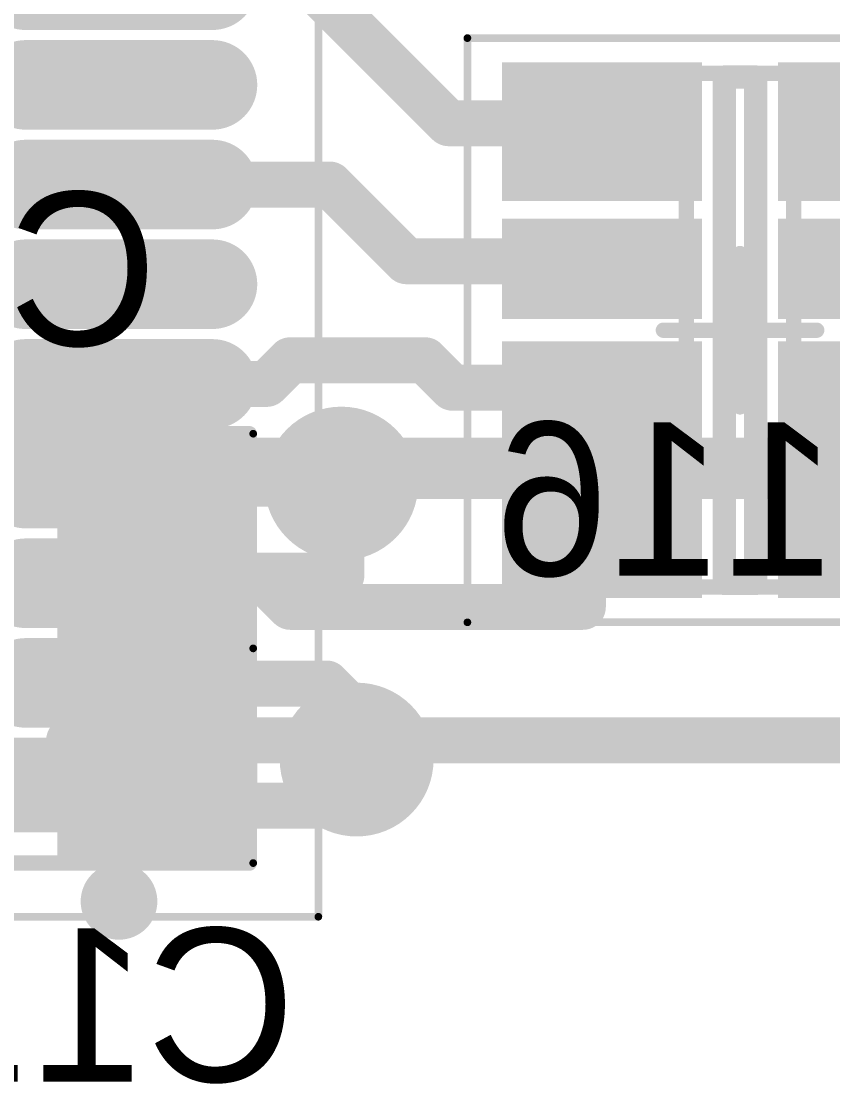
# Model space of a CAD drawing. Header units: millimetres. Extents: x 29 to 180, y 30 to 200.
# Drawn here: x 165.59 to 170.88, y 71.04 to 77.97 of the extents above; entities that cross this region are included whole.
import ezdxf

# ---------------------------------------------------------------- set-up
doc = ezdxf.new("R2010")
doc.units = ezdxf.units.MM
for name, color, linetype in [('BottomLayer', 5, 'Continuous'), ('BottomOverlay', 54, 'Continuous'), ('BottomPaste', 16, 'Continuous'), ('BottomSolder', 6, 'Continuous'), ('Mechanical13', 56, 'Continuous'), ('Mechanical15', 56, 'Continuous'), ('MultiLayer', 9, 'Continuous'), ('TopLayer', 1, 'Continuous'), ('TopOverlay', 2, 'Continuous'), ('TopPaste', 8, 'Continuous'), ('TopSolder', 216, 'Continuous'), ('ViaHoleLayer', 16, 'Continuous')]:
    doc.layers.add(name, color=color, linetype=linetype)

# ---------------------------------------------------------------- blocks, each defined once
blk = doc.blocks.new('SMD_C_0603_B_313')
at = {"layer": 'BottomLayer'}
for points in [[(-1.29999994, 0.5499989), (-1.29999994, -0.5499989), (-0.30000194, 0.5499989), (-0.30000194, -0.5499989)], [(0.2999994, 0.5499989), (0.2999994, -0.5499989), (1.2999974, 0.5499989), (1.2999974, -0.5499989)]]:
    blk.add_solid(points, dxfattribs=at)
at = {"layer": 'BottomOverlay', "const_width": 0.0999998}
for points in [[(-1.44999964, 0.7000011399999999), (-1.44999964, -0.7000011399999999)], [(1.44999964, 0.7000011399999999), (-1.44999964, 0.7000011399999999)], [(1.44999964, 0.7000011399999999), (1.44999964, -0.7000011399999999)], [(0.1499997, 0.40000174), (-0.1499997, 0.40000174)], [(0.1499997, -0.3999992), (-0.1499997, -0.3999992)], [(1.44999964, -0.7000011399999999), (-1.44999964, -0.7000011399999999)]]:
    blk.add_lwpolyline(points, dxfattribs=at)
at = {"layer": 'BottomOverlay', "const_width": 0.0499999}
for points in [[(-1.47499832, 0.7000011399999999, 1), (-1.42500096, 0.7000011399999999, 1)], [(-1.47499832, 0.7000011399999999, 1), (-1.42500096, 0.7000011399999999, 1)], [(1.42500096, 0.7000011399999999, 1), (1.47499832, 0.7000011399999999, 1)], [(1.42500096, 0.7000011399999999, 1), (1.47499832, 0.7000011399999999, 1)], [(-0.17499838, 0.40000174, 1), (-0.12500102, 0.40000174, 1)], [(0.12500102, 0.40000174, 1), (0.17499838, 0.40000174, 1)], [(-0.17499838, -0.3999992, 1), (-0.12500102, -0.3999992, 1)], [(0.12500102, -0.3999992, 1), (0.17499838, -0.3999992, 1)], [(-1.47499832, -0.7000011399999999, 1), (-1.42500096, -0.7000011399999999, 1)], [(-1.47499832, -0.7000011399999999, 1), (-1.42500096, -0.7000011399999999, 1)], [(1.42500096, -0.7000011399999999, 1), (1.47499832, -0.7000011399999999, 1)], [(1.42500096, -0.7000011399999999, 1), (1.47499832, -0.7000011399999999, 1)]]:
    blk.add_lwpolyline(points, format="xyb", close=True, dxfattribs=at)
at = {"layer": 'BottomPaste'}
for points in [[(-1.29999994, 0.5499989), (-1.29999994, -0.5499989), (-0.30000194, 0.5499989), (-0.30000194, -0.5499989)], [(0.2999994, 0.5499989), (0.2999994, -0.5499989), (1.2999974, 0.5499989), (1.2999974, -0.5499989)]]:
    blk.add_solid(points, dxfattribs=at)
at = {"layer": 'BottomSolder'}
for points in [[(-1.40159994, 0.6515989), (-1.40159994, -0.6515989), (-0.19840194, 0.6515989), (-0.19840194, -0.6515989)], [(0.1983994, 0.6515989), (0.1983994, -0.6515989), (1.4015974, 0.6515989), (1.4015974, -0.6515989)]]:
    blk.add_solid(points, dxfattribs=at)
at = {"layer": 'Mechanical13', "const_width": 0.0999998}
for points in [[(-0.90000074, 0.45000164), (-0.90000074, -0.4499991)], [(0.8999982, 0.45000164), (-0.90000074, 0.45000164)], [(0.8999982, 0.45000164), (0.8999982, -0.4499991)], [(0.8999982, -0.4499991), (-0.90000074, -0.4499991)]]:
    blk.add_lwpolyline(points, dxfattribs=at)
at = {"layer": 'Mechanical13', "const_width": 0.0499999}
for points in [[(-0.9249994199999999, 0.45000164, 1), (-0.8750020599999999, 0.45000164, 1)], [(-0.9249994199999999, 0.45000164, 1), (-0.8750020599999999, 0.45000164, 1)], [(0.8749995199999999, 0.45000164, 1), (0.9249968799999999, 0.45000164, 1)], [(0.8749995199999999, 0.45000164, 1), (0.9249968799999999, 0.45000164, 1)], [(-0.9249994199999999, -0.4499991, 1), (-0.8750020599999999, -0.4499991, 1)], [(-0.9249994199999999, -0.4499991, 1), (-0.8750020599999999, -0.4499991, 1)], [(0.8749995199999999, -0.4499991, 1), (0.9249968799999999, -0.4499991, 1)], [(0.8749995199999999, -0.4499991, 1), (0.9249968799999999, -0.4499991, 1)]]:
    blk.add_lwpolyline(points, format="xyb", close=True, dxfattribs=at)
at = {"layer": 'Mechanical15', "const_width": 0.0499999}
for points in [[(-1.47500086, 0.7000011399999999), (-1.47500086, -0.7000011399999999)], [(1.44999964, 0.7000011399999999), (-1.47500086, 0.7000011399999999)], [(1.44999964, 0.7000011399999999), (1.44999964, -0.7000011399999999)], [(1.44999964, -0.7000011399999999), (-1.47500086, -0.7000011399999999)]]:
    blk.add_lwpolyline(points, dxfattribs=at)
at = {"layer": 'Mechanical15', "const_width": 0.02499868}
for points in [[(-1.4875002, 0.7000011399999999, 1), (-1.46250152, 0.7000011399999999, 1)], [(-1.4875002, 0.7000011399999999, 1), (-1.46250152, 0.7000011399999999, 1)], [(1.4375003, 0.7000011399999999, 1), (1.46249898, 0.7000011399999999, 1)], [(1.4375003, 0.7000011399999999, 1), (1.46249898, 0.7000011399999999, 1)], [(-1.4875002, -0.7000011399999999, 1), (-1.46250152, -0.7000011399999999, 1)], [(-1.4875002, -0.7000011399999999, 1), (-1.46250152, -0.7000011399999999, 1)], [(1.4375003, -0.7000011399999999, 1), (1.46249898, -0.7000011399999999, 1)], [(1.4375003, -0.7000011399999999, 1), (1.46249898, -0.7000011399999999, 1)]]:
    blk.add_lwpolyline(points, format="xyb", close=True, dxfattribs=at)
blk = doc.blocks.new('SMD_C_0603_B_314')
at = {"layer": 'BottomLayer'}
for points in [[(-1.29999994, 0.5499989), (-1.29999994, -0.5499989), (-0.30000194, 0.5499989), (-0.30000194, -0.5499989)], [(0.2999994, 0.5499989), (0.2999994, -0.5499989), (1.2999974, 0.5499989), (1.2999974, -0.5499989)]]:
    blk.add_solid(points, dxfattribs=at)
at = {"layer": 'BottomOverlay', "const_width": 0.0999998}
for points in [[(-1.44999964, 0.7000011399999999), (-1.44999964, -0.7000011399999999)], [(1.44999964, 0.7000011399999999), (-1.44999964, 0.7000011399999999)], [(1.44999964, 0.7000011399999999), (1.44999964, -0.7000011399999999)], [(0.1499997, 0.40000174), (-0.1499997, 0.40000174)], [(0.1499997, -0.3999992), (-0.1499997, -0.3999992)], [(1.44999964, -0.7000011399999999), (-1.44999964, -0.7000011399999999)]]:
    blk.add_lwpolyline(points, dxfattribs=at)
at = {"layer": 'BottomOverlay', "const_width": 0.0499999}
for points in [[(-1.47499832, 0.7000011399999999, 1), (-1.42500096, 0.7000011399999999, 1)], [(-1.47499832, 0.7000011399999999, 1), (-1.42500096, 0.7000011399999999, 1)], [(1.42500096, 0.7000011399999999, 1), (1.47499832, 0.7000011399999999, 1)], [(1.42500096, 0.7000011399999999, 1), (1.47499832, 0.7000011399999999, 1)], [(-0.17499838, 0.40000174, 1), (-0.12500102, 0.40000174, 1)], [(0.12500102, 0.40000174, 1), (0.17499838, 0.40000174, 1)], [(-0.17499838, -0.3999992, 1), (-0.12500102, -0.3999992, 1)], [(0.12500102, -0.3999992, 1), (0.17499838, -0.3999992, 1)], [(-1.47499832, -0.7000011399999999, 1), (-1.42500096, -0.7000011399999999, 1)], [(-1.47499832, -0.7000011399999999, 1), (-1.42500096, -0.7000011399999999, 1)], [(1.42500096, -0.7000011399999999, 1), (1.47499832, -0.7000011399999999, 1)], [(1.42500096, -0.7000011399999999, 1), (1.47499832, -0.7000011399999999, 1)]]:
    blk.add_lwpolyline(points, format="xyb", close=True, dxfattribs=at)
at = {"layer": 'BottomPaste'}
for points in [[(-1.29999994, 0.5499989), (-1.29999994, -0.5499989), (-0.30000194, 0.5499989), (-0.30000194, -0.5499989)], [(0.2999994, 0.5499989), (0.2999994, -0.5499989), (1.2999974, 0.5499989), (1.2999974, -0.5499989)]]:
    blk.add_solid(points, dxfattribs=at)
at = {"layer": 'BottomSolder'}
for points in [[(-1.40159994, 0.6515989), (-1.40159994, -0.6515989), (-0.19840194, 0.6515989), (-0.19840194, -0.6515989)], [(0.1983994, 0.6515989), (0.1983994, -0.6515989), (1.4015974, 0.6515989), (1.4015974, -0.6515989)]]:
    blk.add_solid(points, dxfattribs=at)
at = {"layer": 'Mechanical13', "const_width": 0.0999998}
for points in [[(-0.90000074, 0.45000164), (-0.90000074, -0.4499991)], [(0.8999982, 0.45000164), (-0.90000074, 0.45000164)], [(0.8999982, 0.45000164), (0.8999982, -0.4499991)], [(0.8999982, -0.4499991), (-0.90000074, -0.4499991)]]:
    blk.add_lwpolyline(points, dxfattribs=at)
at = {"layer": 'Mechanical13', "const_width": 0.0499999}
for points in [[(-0.9249994199999999, 0.45000164, 1), (-0.8750020599999999, 0.45000164, 1)], [(-0.9249994199999999, 0.45000164, 1), (-0.8750020599999999, 0.45000164, 1)], [(0.8749995199999999, 0.45000164, 1), (0.9249968799999999, 0.45000164, 1)], [(0.8749995199999999, 0.45000164, 1), (0.9249968799999999, 0.45000164, 1)], [(-0.9249994199999999, -0.4499991, 1), (-0.8750020599999999, -0.4499991, 1)], [(-0.9249994199999999, -0.4499991, 1), (-0.8750020599999999, -0.4499991, 1)], [(0.8749995199999999, -0.4499991, 1), (0.9249968799999999, -0.4499991, 1)], [(0.8749995199999999, -0.4499991, 1), (0.9249968799999999, -0.4499991, 1)]]:
    blk.add_lwpolyline(points, format="xyb", close=True, dxfattribs=at)
at = {"layer": 'Mechanical15', "const_width": 0.0499999}
for points in [[(-1.47500086, 0.7000011399999999), (-1.47500086, -0.7000011399999999)], [(1.44999964, 0.7000011399999999), (-1.47500086, 0.7000011399999999)], [(1.44999964, 0.7000011399999999), (1.44999964, -0.7000011399999999)], [(1.44999964, -0.7000011399999999), (-1.47500086, -0.7000011399999999)]]:
    blk.add_lwpolyline(points, dxfattribs=at)
at = {"layer": 'Mechanical15', "const_width": 0.02499868}
for points in [[(-1.4875002, 0.7000011399999999, 1), (-1.46250152, 0.7000011399999999, 1)], [(-1.4875002, 0.7000011399999999, 1), (-1.46250152, 0.7000011399999999, 1)], [(1.4375003, 0.7000011399999999, 1), (1.46249898, 0.7000011399999999, 1)], [(1.4375003, 0.7000011399999999, 1), (1.46249898, 0.7000011399999999, 1)], [(-1.4875002, -0.7000011399999999, 1), (-1.46250152, -0.7000011399999999, 1)], [(-1.4875002, -0.7000011399999999, 1), (-1.46250152, -0.7000011399999999, 1)], [(1.4375003, -0.7000011399999999, 1), (1.46249898, -0.7000011399999999, 1)], [(1.4375003, -0.7000011399999999, 1), (1.46249898, -0.7000011399999999, 1)]]:
    blk.add_lwpolyline(points, format="xyb", close=True, dxfattribs=at)
blk = doc.blocks.new('TSSOP20_392')
at = {"layer": 'Mechanical13', "const_width": 0.0999998}
for points in [[(-2.24999804, 3.30000102), (-2.24999804, -3.29999848)], [(2.25000058, 3.30000102), (-2.24999804, 3.30000102)], [(2.25000058, 3.30000102), (2.25000058, -3.29999848)], [(2.25000058, -3.29999848), (-2.24999804, -3.29999848)]]:
    blk.add_lwpolyline(points, dxfattribs=at)
at = {"layer": 'Mechanical13'}
for points, const_width in [([(-2.27499672, 3.30000102, 1), (-2.22499936, 3.30000102, 1)], 0.0499999), ([(-2.27499672, 3.30000102, 1), (-2.22499936, 3.30000102, 1)], 0.0499999), ([(2.2250019, 3.30000102, 1), (2.27499926, 3.30000102, 1)], 0.0499999), ([(2.2250019, 3.30000102, 1), (2.27499926, 3.30000102, 1)], 0.0499999), ([(-0.85000084, 2.40000028, 1), (-1.84999884, 2.40000028, 1)], 0.0999998), ([(-1.87499752, 2.40000028, 1), (-1.82500016, 2.40000028, 1)], 0.0499999), ([(-0.8749995199999999, 2.40000028, 1), (-0.8250021599999999, 2.40000028, 1)], 0.0499999), ([(-2.27499672, -3.29999848, 1), (-2.22499936, -3.29999848, 1)], 0.0499999), ([(-2.27499672, -3.29999848, 1), (-2.22499936, -3.29999848, 1)], 0.0499999), ([(2.2250019, -3.29999848, 1), (2.27499926, -3.29999848, 1)], 0.0499999), ([(2.2250019, -3.29999848, 1), (2.27499926, -3.29999848, 1)], 0.0499999)]:
    blk.add_lwpolyline(points, format="xyb", close=True, dxfattribs=dict(at, const_width=const_width))
at = {"layer": 'Mechanical15'}
for points, const_width in [([(-4.34999892, 3.80000002), (-4.34999892, -3.80000002)], 0.0499999), ([(4.35000146, 3.80000002), (-4.34999892, 3.80000002)], 0.0499999), ([(4.35000146, 3.80000002), (4.35000146, -3.80000002)], 0.0499999), ([(0, 0.50000154), (0, -0.499999)], 0.0999998), ([(0.50000154, 0), (-0.499999, 0)], 0.0999998), ([(4.35000146, -3.80000002), (-4.34999892, -3.80000002)], 0.0499999)]:
    blk.add_lwpolyline(points, dxfattribs=dict(at, const_width=const_width))
for points, const_width in [([(-4.36249826, 3.80000002, 1), (-4.337499579999999, 3.80000002, 1)], 0.02499868), ([(-4.36249826, 3.80000002, 1), (-4.337499579999999, 3.80000002, 1)], 0.02499868), ([(4.33750212, 3.80000002, 1), (4.362500799999999, 3.80000002, 1)], 0.02499868), ([(4.33750212, 3.80000002, 1), (4.362500799999999, 3.80000002, 1)], 0.02499868), ([(-0.02499868, 0.50000154, 1), (0.02499868, 0.50000154, 1)], 0.0499999), ([(-0.52499768, 0, 1), (-0.47500032, 0, 1)], 0.0499999), ([(0.47500286, 0, 1), (0.52500022, 0, 1)], 0.0499999), ([(-0.02499868, -0.499999, 1), (0.02499868, -0.499999, 1)], 0.0499999), ([(-4.36249826, -3.80000002, 1), (-4.337499579999999, -3.80000002, 1)], 0.02499868), ([(-4.36249826, -3.80000002, 1), (-4.337499579999999, -3.80000002, 1)], 0.02499868), ([(4.33750212, -3.80000002, 1), (4.362500799999999, -3.80000002, 1)], 0.02499868), ([(4.33750212, -3.80000002, 1), (4.362500799999999, -3.80000002, 1)], 0.02499868)]:
    blk.add_lwpolyline(points, format="xyb", close=True, dxfattribs=dict(at, const_width=const_width))
at = {"layer": 'TopLayer', "const_width": 0.381}
for points in [[(2.44040152, 2.9250005), (3.65960152, 2.9250005)], [(-3.65959898, 2.27499926), (-2.44039898, 2.27499926)], [(2.44040152, 2.27499926), (3.65960152, 2.27499926)], [(-3.65959898, 1.62500056), (-2.44039898, 1.62500056)], [(2.44040152, 1.62500056), (3.65960152, 1.62500056)], [(-3.65959898, 0.9749993199999999), (-2.44039898, 0.9749993199999999)], [(2.44040152, 0.9749993199999999), (3.65960152, 0.9749993199999999)], [(-3.65959898, 0.32500062), (-2.44039898, 0.32500062)], [(2.44040152, 0.32500062), (3.65960152, 0.32500062)], [(-3.65959898, -0.32500062), (-2.44039898, -0.32500062)], [(2.44040152, -0.32500062), (3.65960152, -0.32500062)], [(-3.65959898, -0.9749993199999999), (-2.44039898, -0.9749993199999999)], [(2.44040152, -0.9749993199999999), (3.65960152, -0.9749993199999999)], [(-3.65959898, -1.62500056), (-2.44039898, -1.62500056)], [(2.44040152, -1.62500056), (3.65960152, -1.62500056)], [(-3.65959898, -2.27499926), (-2.44039898, -2.27499926)], [(2.44040152, -2.27499926), (3.65960152, -2.27499926)], [(-3.65959898, -2.9250005), (-2.44039898, -2.9250005)], [(2.44040152, -2.9250005), (3.65960152, -2.9250005)]]:
    blk.add_lwpolyline(points, dxfattribs=at)
at = {"layer": 'TopLayer', "const_width": 0.1905}
for points in [[(2.34515152, 2.9250005, 1), (2.53565152, 2.9250005, 1)], [(3.56435152, 2.9250005, 1), (3.75485152, 2.9250005, 1)], [(-3.75484898, 2.27499926, 1), (-3.56434898, 2.27499926, 1)], [(-2.53564898, 2.27499926, 1), (-2.34514898, 2.27499926, 1)], [(2.34515152, 2.27499926, 1), (2.53565152, 2.27499926, 1)], [(3.56435152, 2.27499926, 1), (3.75485152, 2.27499926, 1)], [(-3.75484898, 1.62500056, 1), (-3.56434898, 1.62500056, 1)], [(-2.53564898, 1.62500056, 1), (-2.34514898, 1.62500056, 1)], [(2.34515152, 1.62500056, 1), (2.53565152, 1.62500056, 1)], [(3.56435152, 1.62500056, 1), (3.75485152, 1.62500056, 1)], [(-3.75484898, 0.9749993199999999, 1), (-3.56434898, 0.9749993199999999, 1)], [(-2.53564898, 0.9749993199999999, 1), (-2.34514898, 0.9749993199999999, 1)], [(2.34515152, 0.9749993199999999, 1), (2.53565152, 0.9749993199999999, 1)], [(3.56435152, 0.9749993199999999, 1), (3.75485152, 0.9749993199999999, 1)], [(-3.75484898, 0.32500062, 1), (-3.56434898, 0.32500062, 1)], [(-2.53564898, 0.32500062, 1), (-2.34514898, 0.32500062, 1)], [(2.34515152, 0.32500062, 1), (2.53565152, 0.32500062, 1)], [(3.56435152, 0.32500062, 1), (3.75485152, 0.32500062, 1)], [(-3.75484898, -0.32500062, 1), (-3.56434898, -0.32500062, 1)], [(-2.53564898, -0.32500062, 1), (-2.34514898, -0.32500062, 1)], [(2.34515152, -0.32500062, 1), (2.53565152, -0.32500062, 1)], [(3.56435152, -0.32500062, 1), (3.75485152, -0.32500062, 1)], [(-3.75484898, -0.9749993199999999, 1), (-3.56434898, -0.9749993199999999, 1)], [(-2.53564898, -0.9749993199999999, 1), (-2.34514898, -0.9749993199999999, 1)], [(2.34515152, -0.9749993199999999, 1), (2.53565152, -0.9749993199999999, 1)], [(3.56435152, -0.9749993199999999, 1), (3.75485152, -0.9749993199999999, 1)], [(-3.75484898, -1.62500056, 1), (-3.56434898, -1.62500056, 1)], [(-2.53564898, -1.62500056, 1), (-2.34514898, -1.62500056, 1)], [(2.34515152, -1.62500056, 1), (2.53565152, -1.62500056, 1)], [(3.56435152, -1.62500056, 1), (3.75485152, -1.62500056, 1)], [(-3.75484898, -2.27499926, 1), (-3.56434898, -2.27499926, 1)], [(-2.53564898, -2.27499926, 1), (-2.34514898, -2.27499926, 1)], [(2.34515152, -2.27499926, 1), (2.53565152, -2.27499926, 1)], [(3.56435152, -2.27499926, 1), (3.75485152, -2.27499926, 1)], [(-3.75484898, -2.9250005, 1), (-3.56434898, -2.9250005, 1)], [(-2.53564898, -2.9250005, 1), (-2.34514898, -2.9250005, 1)], [(2.34515152, -2.9250005, 1), (2.53565152, -2.9250005, 1)], [(3.56435152, -2.9250005, 1), (3.75485152, -2.9250005, 1)]]:
    blk.add_lwpolyline(points, format="xyb", close=True, dxfattribs=at)
at = {"layer": 'TopLayer'}
blk.add_solid([(-2.24989898, 2.7345005), (-2.24989898, 3.1155005), (-3.85009898, 2.7345005), (-3.85009898, 3.1155005)], dxfattribs=at)
at = {"layer": 'TopOverlay'}
for points, const_width in [([(-2.92499796, 3.70000022, 1), (-3.175, 3.70000022, 1)], 0.2499995), ([(-3.23749924, 3.70000022, 1), (-3.11250076, 3.70000022, 1)], 0.12499848), ([(-2.9874972, 3.70000022, 1), (-2.86249872, 3.70000022, 1)], 0.12499848), ([(-1.89999874, 3.30000102, 1), (-1.79999894, 3.30000102, 1)], 0.0999998), ([(-1.89999874, 3.30000102, 1), (-1.79999894, 3.30000102, 1)], 0.0999998), ([(1.80000148, 3.30000102, 1), (1.90000128, 3.30000102, 1)], 0.0999998), ([(1.80000148, 3.30000102, 1), (1.90000128, 3.30000102, 1)], 0.0999998), ([(-0.5499989, 2.30000048, 1), (-1.1499977, 2.30000048, 1)], 0.5999987999999999), ([(-1.2999974, 2.30000048, 1), (-0.9999979999999999, 2.30000048, 1)], 0.2999994), ([(-0.6999985999999999, 2.30000048, 1), (-0.3999992, 2.30000048, 1)], 0.2999994), ([(-1.89999874, -3.29999848, 1), (-1.79999894, -3.29999848, 1)], 0.0999998), ([(-1.89999874, -3.29999848, 1), (-1.79999894, -3.29999848, 1)], 0.0999998), ([(1.80000148, -3.29999848, 1), (1.90000128, -3.29999848, 1)], 0.0999998), ([(1.80000148, -3.29999848, 1), (1.90000128, -3.29999848, 1)], 0.0999998)]:
    blk.add_lwpolyline(points, format="xyb", close=True, dxfattribs=dict(at, const_width=const_width))
at = {"layer": 'TopOverlay', "const_width": 0.1999996}
for points in [[(-1.84999884, 3.30000102), (-1.84999884, -3.29999848)], [(1.85000138, 3.30000102), (-1.84999884, 3.30000102)], [(1.85000138, 3.30000102), (1.85000138, -3.29999848)], [(1.85000138, -3.29999848), (-1.84999884, -3.29999848)]]:
    blk.add_lwpolyline(points, dxfattribs=at)
at = {"layer": 'TopPaste', "const_width": 0.381}
for points in [[(2.44040152, 2.9250005), (3.65960152, 2.9250005)], [(-3.65959898, 2.27499926), (-2.44039898, 2.27499926)], [(2.44040152, 2.27499926), (3.65960152, 2.27499926)], [(-3.65959898, 1.62500056), (-2.44039898, 1.62500056)], [(2.44040152, 1.62500056), (3.65960152, 1.62500056)], [(-3.65959898, 0.9749993199999999), (-2.44039898, 0.9749993199999999)], [(2.44040152, 0.9749993199999999), (3.65960152, 0.9749993199999999)], [(-3.65959898, 0.32500062), (-2.44039898, 0.32500062)], [(2.44040152, 0.32500062), (3.65960152, 0.32500062)], [(-3.65959898, -0.32500062), (-2.44039898, -0.32500062)], [(2.44040152, -0.32500062), (3.65960152, -0.32500062)], [(-3.65959898, -0.9749993199999999), (-2.44039898, -0.9749993199999999)], [(2.44040152, -0.9749993199999999), (3.65960152, -0.9749993199999999)], [(-3.65959898, -1.62500056), (-2.44039898, -1.62500056)], [(2.44040152, -1.62500056), (3.65960152, -1.62500056)], [(-3.65959898, -2.27499926), (-2.44039898, -2.27499926)], [(2.44040152, -2.27499926), (3.65960152, -2.27499926)], [(-3.65959898, -2.9250005), (-2.44039898, -2.9250005)], [(2.44040152, -2.9250005), (3.65960152, -2.9250005)]]:
    blk.add_lwpolyline(points, dxfattribs=at)
at = {"layer": 'TopPaste', "const_width": 0.1905}
for points in [[(2.34515152, 2.9250005, 1), (2.53565152, 2.9250005, 1)], [(3.56435152, 2.9250005, 1), (3.75485152, 2.9250005, 1)], [(-3.75484898, 2.27499926, 1), (-3.56434898, 2.27499926, 1)], [(-2.53564898, 2.27499926, 1), (-2.34514898, 2.27499926, 1)], [(2.34515152, 2.27499926, 1), (2.53565152, 2.27499926, 1)], [(3.56435152, 2.27499926, 1), (3.75485152, 2.27499926, 1)], [(-3.75484898, 1.62500056, 1), (-3.56434898, 1.62500056, 1)], [(-2.53564898, 1.62500056, 1), (-2.34514898, 1.62500056, 1)], [(2.34515152, 1.62500056, 1), (2.53565152, 1.62500056, 1)], [(3.56435152, 1.62500056, 1), (3.75485152, 1.62500056, 1)], [(-3.75484898, 0.9749993199999999, 1), (-3.56434898, 0.9749993199999999, 1)], [(-2.53564898, 0.9749993199999999, 1), (-2.34514898, 0.9749993199999999, 1)], [(2.34515152, 0.9749993199999999, 1), (2.53565152, 0.9749993199999999, 1)], [(3.56435152, 0.9749993199999999, 1), (3.75485152, 0.9749993199999999, 1)], [(-3.75484898, 0.32500062, 1), (-3.56434898, 0.32500062, 1)], [(-2.53564898, 0.32500062, 1), (-2.34514898, 0.32500062, 1)], [(2.34515152, 0.32500062, 1), (2.53565152, 0.32500062, 1)], [(3.56435152, 0.32500062, 1), (3.75485152, 0.32500062, 1)], [(-3.75484898, -0.32500062, 1), (-3.56434898, -0.32500062, 1)], [(-2.53564898, -0.32500062, 1), (-2.34514898, -0.32500062, 1)], [(2.34515152, -0.32500062, 1), (2.53565152, -0.32500062, 1)], [(3.56435152, -0.32500062, 1), (3.75485152, -0.32500062, 1)], [(-3.75484898, -0.9749993199999999, 1), (-3.56434898, -0.9749993199999999, 1)], [(-2.53564898, -0.9749993199999999, 1), (-2.34514898, -0.9749993199999999, 1)], [(2.34515152, -0.9749993199999999, 1), (2.53565152, -0.9749993199999999, 1)], [(3.56435152, -0.9749993199999999, 1), (3.75485152, -0.9749993199999999, 1)], [(-3.75484898, -1.62500056, 1), (-3.56434898, -1.62500056, 1)], [(-2.53564898, -1.62500056, 1), (-2.34514898, -1.62500056, 1)], [(2.34515152, -1.62500056, 1), (2.53565152, -1.62500056, 1)], [(3.56435152, -1.62500056, 1), (3.75485152, -1.62500056, 1)], [(-3.75484898, -2.27499926, 1), (-3.56434898, -2.27499926, 1)], [(-2.53564898, -2.27499926, 1), (-2.34514898, -2.27499926, 1)], [(2.34515152, -2.27499926, 1), (2.53565152, -2.27499926, 1)], [(3.56435152, -2.27499926, 1), (3.75485152, -2.27499926, 1)], [(-3.75484898, -2.9250005, 1), (-3.56434898, -2.9250005, 1)], [(-2.53564898, -2.9250005, 1), (-2.34514898, -2.9250005, 1)], [(2.34515152, -2.9250005, 1), (2.53565152, -2.9250005, 1)], [(3.56435152, -2.9250005, 1), (3.75485152, -2.9250005, 1)]]:
    blk.add_lwpolyline(points, format="xyb", close=True, dxfattribs=at)
at = {"layer": 'TopPaste'}
blk.add_solid([(-2.24989898, 2.7345005), (-2.24989898, 3.1155005), (-3.85009898, 2.7345005), (-3.85009898, 3.1155005)], dxfattribs=at)
at = {"layer": 'TopSolder', "const_width": 0.5841999999999999}
for points in [[(2.44040152, 2.9250005), (3.65960152, 2.9250005)], [(-3.65959898, 2.27499926), (-2.44039898, 2.27499926)], [(2.44040152, 2.27499926), (3.65960152, 2.27499926)], [(-3.65959898, 1.62500056), (-2.44039898, 1.62500056)], [(2.44040152, 1.62500056), (3.65960152, 1.62500056)], [(-3.65959898, 0.9749993199999999), (-2.44039898, 0.9749993199999999)], [(2.44040152, 0.9749993199999999), (3.65960152, 0.9749993199999999)], [(-3.65959898, 0.32500062), (-2.44039898, 0.32500062)], [(2.44040152, 0.32500062), (3.65960152, 0.32500062)], [(-3.65959898, -0.32500062), (-2.44039898, -0.32500062)], [(2.44040152, -0.32500062), (3.65960152, -0.32500062)], [(-3.65959898, -0.9749993199999999), (-2.44039898, -0.9749993199999999)], [(2.44040152, -0.9749993199999999), (3.65960152, -0.9749993199999999)], [(-3.65959898, -1.62500056), (-2.44039898, -1.62500056)], [(2.44040152, -1.62500056), (3.65960152, -1.62500056)], [(-3.65959898, -2.27499926), (-2.44039898, -2.27499926)], [(2.44040152, -2.27499926), (3.65960152, -2.27499926)], [(-3.65959898, -2.9250005), (-2.44039898, -2.9250005)], [(2.44040152, -2.9250005), (3.65960152, -2.9250005)]]:
    blk.add_lwpolyline(points, dxfattribs=at)
at = {"layer": 'TopSolder', "const_width": 0.2921}
for points in [[(2.29435152, 2.9250005, 1), (2.58645152, 2.9250005, 1)], [(3.51355152, 2.9250005, 1), (3.80565152, 2.9250005, 1)], [(-3.80564898, 2.27499926, 1), (-3.51354898, 2.27499926, 1)], [(-2.58644898, 2.27499926, 1), (-2.29434898, 2.27499926, 1)], [(2.29435152, 2.27499926, 1), (2.58645152, 2.27499926, 1)], [(3.51355152, 2.27499926, 1), (3.80565152, 2.27499926, 1)], [(-3.80564898, 1.62500056, 1), (-3.51354898, 1.62500056, 1)], [(-2.58644898, 1.62500056, 1), (-2.29434898, 1.62500056, 1)], [(2.29435152, 1.62500056, 1), (2.58645152, 1.62500056, 1)], [(3.51355152, 1.62500056, 1), (3.80565152, 1.62500056, 1)], [(-3.80564898, 0.9749993199999999, 1), (-3.51354898, 0.9749993199999999, 1)], [(-2.58644898, 0.9749993199999999, 1), (-2.29434898, 0.9749993199999999, 1)], [(2.29435152, 0.9749993199999999, 1), (2.58645152, 0.9749993199999999, 1)], [(3.51355152, 0.9749993199999999, 1), (3.80565152, 0.9749993199999999, 1)], [(-3.80564898, 0.32500062, 1), (-3.51354898, 0.32500062, 1)], [(-2.58644898, 0.32500062, 1), (-2.29434898, 0.32500062, 1)], [(2.29435152, 0.32500062, 1), (2.58645152, 0.32500062, 1)], [(3.51355152, 0.32500062, 1), (3.80565152, 0.32500062, 1)], [(-3.80564898, -0.32500062, 1), (-3.51354898, -0.32500062, 1)], [(-2.58644898, -0.32500062, 1), (-2.29434898, -0.32500062, 1)], [(2.29435152, -0.32500062, 1), (2.58645152, -0.32500062, 1)], [(3.51355152, -0.32500062, 1), (3.80565152, -0.32500062, 1)], [(-3.80564898, -0.9749993199999999, 1), (-3.51354898, -0.9749993199999999, 1)], [(-2.58644898, -0.9749993199999999, 1), (-2.29434898, -0.9749993199999999, 1)], [(2.29435152, -0.9749993199999999, 1), (2.58645152, -0.9749993199999999, 1)], [(3.51355152, -0.9749993199999999, 1), (3.80565152, -0.9749993199999999, 1)], [(-3.80564898, -1.62500056, 1), (-3.51354898, -1.62500056, 1)], [(-2.58644898, -1.62500056, 1), (-2.29434898, -1.62500056, 1)], [(2.29435152, -1.62500056, 1), (2.58645152, -1.62500056, 1)], [(3.51355152, -1.62500056, 1), (3.80565152, -1.62500056, 1)], [(-3.80564898, -2.27499926, 1), (-3.51354898, -2.27499926, 1)], [(-2.58644898, -2.27499926, 1), (-2.29434898, -2.27499926, 1)], [(2.29435152, -2.27499926, 1), (2.58645152, -2.27499926, 1)], [(3.51355152, -2.27499926, 1), (3.80565152, -2.27499926, 1)], [(-3.80564898, -2.9250005, 1), (-3.51354898, -2.9250005, 1)], [(-2.58644898, -2.9250005, 1), (-2.29434898, -2.9250005, 1)], [(2.29435152, -2.9250005, 1), (2.58645152, -2.9250005, 1)], [(3.51355152, -2.9250005, 1), (3.80565152, -2.9250005, 1)]]:
    blk.add_lwpolyline(points, format="xyb", close=True, dxfattribs=at)
at = {"layer": 'TopSolder'}
blk.add_solid([(-2.14829898, 2.6329005), (-2.14829898, 3.2171005), (-3.95169898, 2.6329005), (-3.95169898, 3.2171005)], dxfattribs=at)
blk = doc.blocks.new('CRA06S_544')
at = {"layer": 'Mechanical13', "const_width": 0.0999998}
for points in [[(0.8499983, 1.67500046), (-0.85000084, 1.67500046)], [(-0.85000084, 1.67500046), (-0.85000084, 0.91499944)], [(0.8499983, 1.67500046), (0.8499983, 0.91499944)], [(-0.35000184, 0.91499944), (-0.85000084, 0.91499944)], [(-0.35000184, 0.91499944), (-0.35000184, 0.66499994)], [(0.8499983, 0.91499944), (0.3499993, 0.91499944)], [(0.3499993, 0.91499944), (0.3499993, 0.66499994)], [(-0.35000184, 0.66499994), (-0.85000084, 0.66499994)], [(-0.85000084, 0.66499994), (-0.85000084, 0.135001)], [(0.8499983, 0.66499994), (0.3499993, 0.66499994)], [(0.8499983, 0.66499994), (0.8499983, 0.135001)], [(-0.35000184, 0.135001), (-0.85000084, 0.135001)], [(-0.35000184, 0.135001), (-0.35000184, -0.135001)], [(0.8499983, 0.135001), (0.3499993, 0.135001)], [(0.3499993, 0.135001), (0.3499993, -0.135001)], [(-0.35000184, -0.135001), (-0.85000084, -0.135001)], [(-0.85000084, -0.135001), (-0.85000084, -0.66499994)], [(0.8499983, -0.135001), (0.3499993, -0.135001)], [(0.8499983, -0.135001), (0.8499983, -0.66499994)], [(-0.35000184, -0.66499994), (-0.85000084, -0.66499994)], [(-0.35000184, -0.66499994), (-0.35000184, -0.91499944)], [(0.8499983, -0.66499994), (0.3499993, -0.66499994)], [(0.3499993, -0.66499994), (0.3499993, -0.91499944)], [(-0.35000184, -0.91499944), (-0.85000084, -0.91499944)], [(-0.85000084, -0.91499944), (-0.85000084, -1.67500046)], [(0.8499983, -0.91499944), (0.3499993, -0.91499944)], [(0.8499983, -0.91499944), (0.8499983, -1.67500046)], [(0.8499983, -1.67500046), (-0.85000084, -1.67500046)]]:
    blk.add_lwpolyline(points, dxfattribs=at)
at = {"layer": 'Mechanical13', "const_width": 0.0499999}
for points in [[(-0.8749995199999999, 1.67500046, 1), (-0.8250021599999999, 1.67500046, 1)], [(-0.8749995199999999, 1.67500046, 1), (-0.8250021599999999, 1.67500046, 1)], [(0.8249996199999999, 1.67500046, 1), (0.8749969799999999, 1.67500046, 1)], [(0.8249996199999999, 1.67500046, 1), (0.8749969799999999, 1.67500046, 1)], [(-0.8749995199999999, 0.91499944, 1), (-0.8250021599999999, 0.91499944, 1)], [(-0.8749995199999999, 0.91499944, 1), (-0.8250021599999999, 0.91499944, 1)], [(-0.37500052, 0.91499944, 1), (-0.32500316, 0.91499944, 1)], [(-0.37500052, 0.91499944, 1), (-0.32500316, 0.91499944, 1)], [(0.32500062, 0.91499944, 1), (0.37499798, 0.91499944, 1)], [(0.32500062, 0.91499944, 1), (0.37499798, 0.91499944, 1)], [(0.8249996199999999, 0.91499944, 1), (0.8749969799999999, 0.91499944, 1)], [(0.8249996199999999, 0.91499944, 1), (0.8749969799999999, 0.91499944, 1)], [(-0.8749995199999999, 0.66499994, 1), (-0.8250021599999999, 0.66499994, 1)], [(-0.8749995199999999, 0.66499994, 1), (-0.8250021599999999, 0.66499994, 1)], [(-0.37500052, 0.66499994, 1), (-0.32500316, 0.66499994, 1)], [(-0.37500052, 0.66499994, 1), (-0.32500316, 0.66499994, 1)], [(0.32500062, 0.66499994, 1), (0.37499798, 0.66499994, 1)], [(0.32500062, 0.66499994, 1), (0.37499798, 0.66499994, 1)], [(0.8249996199999999, 0.66499994, 1), (0.8749969799999999, 0.66499994, 1)], [(0.8249996199999999, 0.66499994, 1), (0.8749969799999999, 0.66499994, 1)], [(-0.8749995199999999, 0.135001, 1), (-0.8250021599999999, 0.135001, 1)], [(-0.8749995199999999, 0.135001, 1), (-0.8250021599999999, 0.135001, 1)], [(-0.37500052, 0.135001, 1), (-0.32500316, 0.135001, 1)], [(-0.37500052, 0.135001, 1), (-0.32500316, 0.135001, 1)], [(0.32500062, 0.135001, 1), (0.37499798, 0.135001, 1)], [(0.32500062, 0.135001, 1), (0.37499798, 0.135001, 1)], [(0.8249996199999999, 0.135001, 1), (0.8749969799999999, 0.135001, 1)], [(0.8249996199999999, 0.135001, 1), (0.8749969799999999, 0.135001, 1)], [(-0.8749995199999999, -0.135001, 1), (-0.8250021599999999, -0.135001, 1)], [(-0.8749995199999999, -0.135001, 1), (-0.8250021599999999, -0.135001, 1)], [(-0.37500052, -0.135001, 1), (-0.32500316, -0.135001, 1)], [(-0.37500052, -0.135001, 1), (-0.32500316, -0.135001, 1)], [(0.32500062, -0.135001, 1), (0.37499798, -0.135001, 1)], [(0.32500062, -0.135001, 1), (0.37499798, -0.135001, 1)], [(0.8249996199999999, -0.135001, 1), (0.8749969799999999, -0.135001, 1)], [(0.8249996199999999, -0.135001, 1), (0.8749969799999999, -0.135001, 1)], [(-0.8749995199999999, -0.66499994, 1), (-0.8250021599999999, -0.66499994, 1)], [(-0.8749995199999999, -0.66499994, 1), (-0.8250021599999999, -0.66499994, 1)], [(-0.37500052, -0.66499994, 1), (-0.32500316, -0.66499994, 1)], [(-0.37500052, -0.66499994, 1), (-0.32500316, -0.66499994, 1)], [(0.32500062, -0.66499994, 1), (0.37499798, -0.66499994, 1)], [(0.32500062, -0.66499994, 1), (0.37499798, -0.66499994, 1)], [(0.8249996199999999, -0.66499994, 1), (0.8749969799999999, -0.66499994, 1)], [(0.8249996199999999, -0.66499994, 1), (0.8749969799999999, -0.66499994, 1)], [(-0.8749995199999999, -0.91499944, 1), (-0.8250021599999999, -0.91499944, 1)], [(-0.8749995199999999, -0.91499944, 1), (-0.8250021599999999, -0.91499944, 1)], [(-0.37500052, -0.91499944, 1), (-0.32500316, -0.91499944, 1)], [(-0.37500052, -0.91499944, 1), (-0.32500316, -0.91499944, 1)], [(0.32500062, -0.91499944, 1), (0.37499798, -0.91499944, 1)], [(0.32500062, -0.91499944, 1), (0.37499798, -0.91499944, 1)], [(0.8249996199999999, -0.91499944, 1), (0.8749969799999999, -0.91499944, 1)], [(0.8249996199999999, -0.91499944, 1), (0.8749969799999999, -0.91499944, 1)], [(-0.8749995199999999, -1.67500046, 1), (-0.8250021599999999, -1.67500046, 1)], [(-0.8749995199999999, -1.67500046, 1), (-0.8250021599999999, -1.67500046, 1)], [(0.8249996199999999, -1.67500046, 1), (0.8749969799999999, -1.67500046, 1)], [(0.8249996199999999, -1.67500046, 1), (0.8749969799999999, -1.67500046, 1)]]:
    blk.add_lwpolyline(points, format="xyb", close=True, dxfattribs=at)
at = {"layer": 'Mechanical15'}
for points, const_width in [([(-1.778, 1.905), (-1.778, -1.905)], 0.0499999), ([(1.778, 1.905), (-1.778, 1.905)], 0.0499999), ([(1.778, 1.905), (1.778, -1.905)], 0.0499999), ([(0, 0.499999), (0, -0.499999)], 0.0999998), ([(0.499999, 0), (-0.50000154, 0)], 0.0999998), ([(1.778, -1.905), (-1.778, -1.905)], 0.0499999)]:
    blk.add_lwpolyline(points, dxfattribs=dict(at, const_width=const_width))
for points, const_width in [([(-1.79049934, 1.905, 1), (-1.76550066, 1.905, 1)], 0.02499868), ([(-1.79049934, 1.905, 1), (-1.76550066, 1.905, 1)], 0.02499868), ([(1.76550066, 1.905, 1), (1.79049934, 1.905, 1)], 0.02499868), ([(1.76550066, 1.905, 1), (1.79049934, 1.905, 1)], 0.02499868), ([(-0.02499868, 0.499999, 1), (0.02499868, 0.499999, 1)], 0.0499999), ([(-0.52500022, 0, 1), (-0.47500286, 0, 1)], 0.0499999), ([(0.47500032, 0, 1), (0.52499768, 0, 1)], 0.0499999), ([(-0.02499868, -0.499999, 1), (0.02499868, -0.499999, 1)], 0.0499999), ([(-1.79049934, -1.905, 1), (-1.76550066, -1.905, 1)], 0.02499868), ([(-1.79049934, -1.905, 1), (-1.76550066, -1.905, 1)], 0.02499868), ([(1.76550066, -1.905, 1), (1.79049934, -1.905, 1)], 0.02499868), ([(1.76550066, -1.905, 1), (1.79049934, -1.905, 1)], 0.02499868)]:
    blk.add_lwpolyline(points, format="xyb", close=True, dxfattribs=dict(at, const_width=const_width))
at = {"layer": 'TopLayer'}
for points in [[(-0.35000184, 0.9450019199999999), (-0.35000184, 1.64500052), (-1.44999964, 0.9450019199999999), (-1.44999964, 1.64500052)], [(1.44999964, 0.9450019199999999), (1.44999964, 1.64500052), (0.35000184, 0.9450019199999999), (0.35000184, 1.64500052)], [(-0.35000184, 0.17500092), (-0.35000184, 0.62499748), (-1.44999964, 0.17500092), (-1.44999964, 0.62499748)], [(1.44999964, 0.17500092), (1.44999964, 0.62499748), (0.35000184, 0.17500092), (0.35000184, 0.62499748)], [(-0.35000184, -0.62499748), (-0.35000184, -0.17500092), (-1.44999964, -0.62499748), (-1.44999964, -0.17500092)], [(1.44999964, -0.62499748), (1.44999964, -0.17500092), (0.35000184, -0.62499748), (0.35000184, -0.17500092)], [(-0.35000184, -1.64499798), (-0.35000184, -0.9449993799999999), (-1.44999964, -1.64499798), (-1.44999964, -0.9449993799999999)], [(1.44999964, -1.64499798), (1.44999964, -0.9449993799999999), (0.35000184, -1.64499798), (0.35000184, -0.9449993799999999)]]:
    blk.add_solid(points, dxfattribs=at)
at = {"layer": 'TopOverlay', "const_width": 0.1524}
for points in [[(-0.1016, 1.651), (-0.1016, -1.651)], [(0.1016, 1.651), (-0.1016, 1.651)], [(0.1016, 1.651), (0.1016, -1.651)], [(0.1016, -1.651), (-0.1016, -1.651)]]:
    blk.add_lwpolyline(points, dxfattribs=at)
at = {"layer": 'TopOverlay'}
for points, const_width in [([(-0.1397, 1.651, 1), (-0.0635, 1.651, 1)], 0.07619999999999999), ([(-0.1397, 1.651, 1), (-0.0635, 1.651, 1)], 0.07619999999999999), ([(0.0635, 1.651, 1), (0.1397, 1.651, 1)], 0.07619999999999999), ([(0.0635, 1.651, 1), (0.1397, 1.651, 1)], 0.07619999999999999), ([(-1.7280001, 1.524, 1), (-1.8279999, 1.524, 1)], 0.0999998), ([(-1.85299858, 1.524, 1), (-1.80300122, 1.524, 1)], 0.0499999), ([(-1.75299878, 1.524, 1), (-1.70300142, 1.524, 1)], 0.0499999), ([(-0.1397, -1.651, 1), (-0.0635, -1.651, 1)], 0.07619999999999999), ([(-0.1397, -1.651, 1), (-0.0635, -1.651, 1)], 0.07619999999999999), ([(0.0635, -1.651, 1), (0.1397, -1.651, 1)], 0.07619999999999999), ([(0.0635, -1.651, 1), (0.1397, -1.651, 1)], 0.07619999999999999)]:
    blk.add_lwpolyline(points, format="xyb", close=True, dxfattribs=dict(at, const_width=const_width))
at = {"layer": 'TopPaste'}
for points in [[(-0.35000184, 0.9450019199999999), (-0.35000184, 1.64500052), (-1.44999964, 0.9450019199999999), (-1.44999964, 1.64500052)], [(1.44999964, 0.9450019199999999), (1.44999964, 1.64500052), (0.35000184, 0.9450019199999999), (0.35000184, 1.64500052)], [(-0.35000184, 0.17500092), (-0.35000184, 0.62499748), (-1.44999964, 0.17500092), (-1.44999964, 0.62499748)], [(1.44999964, 0.17500092), (1.44999964, 0.62499748), (0.35000184, 0.17500092), (0.35000184, 0.62499748)], [(-0.35000184, -0.62499748), (-0.35000184, -0.17500092), (-1.44999964, -0.62499748), (-1.44999964, -0.17500092)], [(1.44999964, -0.62499748), (1.44999964, -0.17500092), (0.35000184, -0.62499748), (0.35000184, -0.17500092)], [(-0.35000184, -1.64499798), (-0.35000184, -0.9449993799999999), (-1.44999964, -1.64499798), (-1.44999964, -0.9449993799999999)], [(1.44999964, -1.64499798), (1.44999964, -0.9449993799999999), (0.35000184, -1.64499798), (0.35000184, -0.9449993799999999)]]:
    blk.add_solid(points, dxfattribs=at)
at = {"layer": 'TopSolder'}
for points in [[(-0.24840184, 0.8434019199999999), (-0.24840184, 1.74660052), (-1.55159964, 0.8434019199999999), (-1.55159964, 1.74660052)], [(1.55159964, 0.8434019199999999), (1.55159964, 1.74660052), (0.24840184, 0.8434019199999999), (0.24840184, 1.74660052)], [(-0.24840184, 0.07340092), (-0.24840184, 0.7265974799999999), (-1.55159964, 0.07340092), (-1.55159964, 0.7265974799999999)], [(1.55159964, 0.07340092), (1.55159964, 0.7265974799999999), (0.24840184, 0.07340092), (0.24840184, 0.7265974799999999)], [(-0.24840184, -0.7265974799999999), (-0.24840184, -0.07340092), (-1.55159964, -0.7265974799999999), (-1.55159964, -0.07340092)], [(1.55159964, -0.7265974799999999), (1.55159964, -0.07340092), (0.24840184, -0.7265974799999999), (0.24840184, -0.07340092)], [(-0.24840184, -1.74659798), (-0.24840184, -0.8433993799999999), (-1.55159964, -1.74659798), (-1.55159964, -0.8433993799999999)], [(1.55159964, -1.74659798), (1.55159964, -0.8433993799999999), (0.24840184, -1.74659798), (0.24840184, -0.8433993799999999)]]:
    blk.add_solid(points, dxfattribs=at)

msp = doc.modelspace()

# ---------------------------------------------------------------- linework, layer by layer
at = {"layer": 'BottomLayer'}
for points, const_width in [([(167.47499906, 74.9500025, 1), (167.87499826, 74.9500025, 1)], 0.3999992), ([(165.6999988, 75.04999975999999, 1), (165.8999984, 75.04999975999999, 1)], 0.1999996), ([(167.5250015, 74.92500127999999, 1), (167.7250011, 74.92500127999999, 1)], 0.1999996), ([(167.57499886, 74.92500127999999, 1), (167.77499846, 74.92500127999999, 1)], 0.1999996), ([(167.60000008, 74.9500025, 1), (167.74999724, 74.9500025, 1)], 0.1499997), ([(167.60000008, 74.92500127999999, 1), (167.74999724, 74.92500127999999, 1)], 0.1499997), ([(167.60000008, 74.92500127999999, 1), (167.74999724, 74.92500127999999, 1)], 0.1499997), ([(166.30000014, 74.5500033, 1), (166.4499973, 74.5500033, 1)], 0.1499997), ([(166.50000228, 74.35000115999999, 1), (166.64999944, 74.35000115999999, 1)], 0.1499997), ([(166.50000228, 74.35000115999999, 1), (166.64999944, 74.35000115999999, 1)], 0.1499997), ([(167.60000008, 74.35000115999999, 1), (167.74999724, 74.35000115999999, 1)], 0.1499997), ([(167.60000008, 74.35000115999999, 1), (167.74999724, 74.35000115999999, 1)], 0.1499997), ([(167.57472708, 73.14995784, 1), (167.97472628, 73.14995784, 1)], 0.3999992), ([(165.82472804, 73.27495632, 1), (165.9747252, 73.27495632, 1)], 0.1499997), ([(166.30000014, 73.15000101999999, 1), (166.4499973, 73.15000101999999, 1)], 0.1499997), ([(167.6997281, 73.14995784, 1), (167.84972526, 73.14995784, 1)], 0.1499997), ([(166.59999954, 72.85000162, 1), (166.7499967, 72.85000162, 1)], 0.1499997), ([(166.59999954, 72.85000162, 1), (166.7499967, 72.85000162, 1)], 0.1499997), ([(167.6997281, 72.85027339999999, 1), (167.84972526, 72.85027339999999, 1)], 0.1499997), ([(167.6997281, 72.85027339999999, 1), (167.84972526, 72.85027339999999, 1)], 0.1499997), ([(167.69999988, 72.85000162, 1), (167.84999704, 72.85000162, 1)], 0.1499997), ([(167.69999988, 72.85000162, 1), (167.84999704, 72.85000162, 1)], 0.1499997)]:
    msp.add_lwpolyline(points, format="xyb", close=True, dxfattribs=dict(at, const_width=const_width))
for points, const_width in [([(165.7999986, 75.04999975999999), (171.85000428, 75.04999975999999)], 0.3999992), ([(167.6250013, 74.92500127999999), (167.67499866, 74.92500127999999)], 0.3999992), ([(167.67499866, 74.92500127999999), (167.67499866, 74.9500025)], 0.2999994), ([(167.67499866, 74.35000115999999), (167.67499866, 74.92500127999999)], 0.2999994), ([(166.37499872, 74.5500033), (166.57500086, 74.35000115999999)], 0.2999994), ([(166.57500086, 74.35000115999999), (167.67499866, 74.35000115999999)], 0.2999994), ([(165.89972662, 73.27495632), (172.47504494, 73.27495632)], 0.2999994), ([(166.37499872, 73.15000101999999), (166.67499812, 72.85000162)], 0.2999994), ([(167.77472668, 72.85027339999999), (167.77472668, 73.14995784)], 0.2999994), ([(166.67499812, 72.85000162), (167.77499846, 72.85000162)], 0.2999994), ([(167.77472668, 72.85027339999999), (167.77499846, 72.85000162)], 0.2999994)]:
    msp.add_lwpolyline(points, dxfattribs=dict(at, const_width=const_width))
at = {"layer": 'BottomSolder', "const_width": 0.5015992}
for points in [[(167.42419906, 74.9500025, 1), (167.92579826, 74.9500025, 1)], [(167.52392708, 73.14995784, 1), (168.02552628, 73.14995784, 1)]]:
    msp.add_lwpolyline(points, format="xyb", close=True, dxfattribs=at)
at = {"layer": 'MultiLayer', "const_width": 0.3999992}
for points in [[(167.47499906, 74.9500025, 1), (167.87499826, 74.9500025, 1)], [(167.57472708, 73.14995784, 1), (167.97472628, 73.14995784, 1)]]:
    msp.add_lwpolyline(points, format="xyb", close=True, dxfattribs=at)
at = {"layer": 'TopLayer', "const_width": 0.2999994}
for points in [[(167.47499398, 78.20000616), (168.3749998, 77.30000034)], [(164.77500446, 77.55000745999999), (166.22499648, 77.55000745999999)], [(168.3749998, 77.30000034), (169.31999918, 77.30000034)], [(169.31999918, 77.30000034), (169.37500034, 77.24499918)], [(166.22499648, 76.90000368), (167.60000008, 76.90000368)], [(167.60000008, 76.90000368), (168.10000162, 76.40000214)], [(168.10000162, 76.40000214), (169.3249979, 76.40000214)], [(169.3249979, 76.40000214), (169.37500034, 76.3499997)], [(164.67500466, 76.25000752), (166.22499648, 76.25000752)], [(167.18797398, 75.60000628), (167.34197164, 75.75400393999999)], [(167.34197164, 75.75400393999999), (168.22099706, 75.75400393999999)], [(168.22099706, 75.75400393999999), (168.40000102, 75.57499998)], [(166.22499648, 75.60000628), (167.18797398, 75.60000628)], [(168.40000102, 75.57499998), (169.35000166, 75.57499998)], [(169.35000166, 75.57499998), (169.37500034, 75.55000129999999)], [(166.22499648, 74.95000757999999), (167.67499358, 74.95000757999999)], [(167.67499358, 74.95000757999999), (167.67499866, 74.9500025)], [(169.25000186, 74.5300008), (169.37500034, 74.65499928)], [(169.25000186, 74.14600105999999), (169.25000186, 74.5300008)], [(166.22499648, 74.30000634), (167.18796636, 74.30000634)], [(167.18796636, 74.30000634), (167.34197164, 74.14600105999999)], [(167.34197164, 74.14600105999999), (169.25000186, 74.14600105999999)], [(166.22499648, 73.65000764), (166.22900206, 73.64600206)], [(166.22900206, 73.64600206), (167.57899936, 73.64600206)], [(167.57899936, 73.64600206), (167.77472668, 73.45027474)], [(167.77472668, 73.14995784), (167.77472668, 73.45027474)], [(162.0749997, 73.00000639999999), (166.22499648, 73.00000639999999)]]:
    msp.add_lwpolyline(points, dxfattribs=at)
at = {"layer": 'TopLayer'}
for points, const_width in [([(166.1499979, 77.55000745999999, 1), (166.29999506, 77.55000745999999, 1)], 0.1499997), ([(168.30000122, 77.30000034, 1), (168.44999838, 77.30000034, 1)], 0.1499997), ([(168.30000122, 77.30000034, 1), (168.44999838, 77.30000034, 1)], 0.1499997), ([(169.2450006, 77.30000034, 1), (169.39499776, 77.30000034, 1)], 0.1499997), ([(169.2450006, 77.30000034, 1), (169.39499776, 77.30000034, 1)], 0.1499997), ([(169.30000176, 77.24499918, 1), (169.44999892, 77.24499918, 1)], 0.1499997), ([(166.1499979, 76.90000368, 1), (166.29999506, 76.90000368, 1)], 0.1499997), ([(167.5250015, 76.90000368, 1), (167.67499866, 76.90000368, 1)], 0.1499997), ([(167.5250015, 76.90000368, 1), (167.67499866, 76.90000368, 1)], 0.1499997), ([(168.02500304, 76.40000214, 1), (168.1750002, 76.40000214, 1)], 0.1499997), ([(168.02500304, 76.40000214, 1), (168.1750002, 76.40000214, 1)], 0.1499997), ([(169.24999932, 76.40000214, 1), (169.39999648, 76.40000214, 1)], 0.1499997), ([(169.24999932, 76.40000214, 1), (169.39999648, 76.40000214, 1)], 0.1499997), ([(169.30000176, 76.3499997, 1), (169.44999892, 76.3499997, 1)], 0.1499997), ([(166.1499979, 76.25000752, 1), (166.29999506, 76.25000752, 1)], 0.1499997), ([(167.26697306, 75.75400393999999, 1), (167.41697022, 75.75400393999999, 1)], 0.1499997), ([(167.26697306, 75.75400393999999, 1), (167.41697022, 75.75400393999999, 1)], 0.1499997), ([(168.14599848, 75.75400393999999, 1), (168.29599564, 75.75400393999999, 1)], 0.1499997), ([(168.14599848, 75.75400393999999, 1), (168.29599564, 75.75400393999999, 1)], 0.1499997), ([(166.1499979, 75.60000628, 1), (166.29999506, 75.60000628, 1)], 0.1499997), ([(167.1129754, 75.60000628, 1), (167.26297256, 75.60000628, 1)], 0.1499997), ([(167.1129754, 75.60000628, 1), (167.26297256, 75.60000628, 1)], 0.1499997), ([(168.32500244, 75.57499998, 1), (168.4749996, 75.57499998, 1)], 0.1499997), ([(168.32500244, 75.57499998, 1), (168.4749996, 75.57499998, 1)], 0.1499997), ([(169.27500308, 75.57499998, 1), (169.42500024, 75.57499998, 1)], 0.1499997), ([(169.27500308, 75.57499998, 1), (169.42500024, 75.57499998, 1)], 0.1499997), ([(169.30000176, 75.55000129999999, 1), (169.44999892, 75.55000129999999, 1)], 0.1499997), ([(167.47499906, 74.9500025, 1), (167.87499826, 74.9500025, 1)], 0.3999992), ([(166.1499979, 74.95000757999999, 1), (166.29999506, 74.95000757999999, 1)], 0.1499997), ([(167.599995, 74.95000757999999, 1), (167.74999216, 74.95000757999999, 1)], 0.1499997), ([(167.599995, 74.95000757999999, 1), (167.74999216, 74.95000757999999, 1)], 0.1499997), ([(167.60000008, 74.9500025, 1), (167.74999724, 74.9500025, 1)], 0.1499997), ([(169.30000176, 74.65499928, 1), (169.44999892, 74.65499928, 1)], 0.1499997), ([(169.17500328, 74.5300008, 1), (169.32500044, 74.5300008, 1)], 0.1499997), ([(169.17500328, 74.5300008, 1), (169.32500044, 74.5300008, 1)], 0.1499997), ([(166.1499979, 74.30000634, 1), (166.29999506, 74.30000634, 1)], 0.1499997), ([(167.11296778, 74.30000634, 1), (167.26296494, 74.30000634, 1)], 0.1499997), ([(167.11296778, 74.30000634, 1), (167.26296494, 74.30000634, 1)], 0.1499997), ([(167.26697306, 74.14600105999999, 1), (167.41697022, 74.14600105999999, 1)], 0.1499997), ([(167.26697306, 74.14600105999999, 1), (167.41697022, 74.14600105999999, 1)], 0.1499997), ([(169.17500328, 74.14600105999999, 1), (169.32500044, 74.14600105999999, 1)], 0.1499997), ([(169.17500328, 74.14600105999999, 1), (169.32500044, 74.14600105999999, 1)], 0.1499997), ([(166.1499979, 73.65000764, 1), (166.29999506, 73.65000764, 1)], 0.1499997), ([(166.15400348, 73.64600206, 1), (166.30400064, 73.64600206, 1)], 0.1499997), ([(166.15400348, 73.64600206, 1), (166.30400064, 73.64600206, 1)], 0.1499997), ([(167.50400078, 73.64600206, 1), (167.65399794, 73.64600206, 1)], 0.1499997), ([(167.50400078, 73.64600206, 1), (167.65399794, 73.64600206, 1)], 0.1499997), ([(167.6997281, 73.45027474, 1), (167.84972526, 73.45027474, 1)], 0.1499997), ([(167.6997281, 73.45027474, 1), (167.84972526, 73.45027474, 1)], 0.1499997), ([(167.57472708, 73.14995784, 1), (167.97472628, 73.14995784, 1)], 0.3999992), ([(167.6997281, 73.14995784, 1), (167.84972526, 73.14995784, 1)], 0.1499997), ([(166.1499979, 73.00000639999999, 1), (166.29999506, 73.00000639999999, 1)], 0.1499997)]:
    msp.add_lwpolyline(points, format="xyb", close=True, dxfattribs=dict(at, const_width=const_width))
at = {"layer": 'TopSolder', "const_width": 0.5015992}
for points in [[(167.42419906, 74.9500025, 1), (167.92579826, 74.9500025, 1)], [(167.52392708, 73.14995784, 1), (168.02552628, 73.14995784, 1)]]:
    msp.add_lwpolyline(points, format="xyb", close=True, dxfattribs=at)
at = {"layer": 'ViaHoleLayer', "const_width": 0.2499995}
for points in [[(167.55000018, 74.9500025, 1), (167.79999714, 74.9500025, 1)], [(167.6497282, 73.14995784, 1), (167.89972516, 73.14995784, 1)]]:
    msp.add_lwpolyline(points, format="xyb", close=True, dxfattribs=at)

# ---------------------------------------------------------------- block references
at = {"rotation": 180}
for name, p in [('TSSOP20_392', (163.1749975, 75.92500436)), ('CRA06S_544', (170.27500108, 75.9500005)), ('SMD_C_0603_B_313', (165.62499514, 74.57500705999999)), ('SMD_C_0603_B_314', (165.62499514, 73.17500731999999))]:
    msp.add_blockref(name, p, dxfattribs=at)

# ---------------------------------------------------------------- texts
at = {"layer": 'BottomOverlay', "text_generation_flag": 2}
for s, p in [('C120', (166.47499852, 75.85000323999999)), ('C116', (171.87500042, 74.35000115999999)), ('C117', (167.37499926, 71.05000267999999))]:
    msp.add_text(s, height=1.00000054, dxfattribs=at).set_placement(p)

doc.saveas('drawing.dxf')
